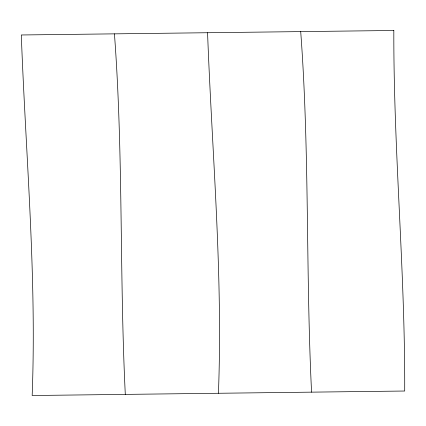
<?xml version="1.0" encoding="UTF-8"?>
<svg xmlns="http://www.w3.org/2000/svg" width="426" height="426" viewBox="0 0 426 426"><rect width="100%" height="100%" fill="white"/><g stroke="black" fill="none" stroke-linecap="round" stroke-linejoin="round"><path stroke-width="0.64" d="M218.431 393.273C223.016 272.928 211.999 152.881 207.569 32.727M300.703 31.604C309.686 151.571 305.687 272.044 311.566 392.149M114.434 33.851C123.418 153.818 119.424 274.285 125.297 394.396M393.832 30.486C393.507 150.767 405.185 270.728 404.7 391.025L32.168 395.514C36.753 275.169 25.736 155.123 21.3 34.975L393.832 30.486"/></g></svg>
